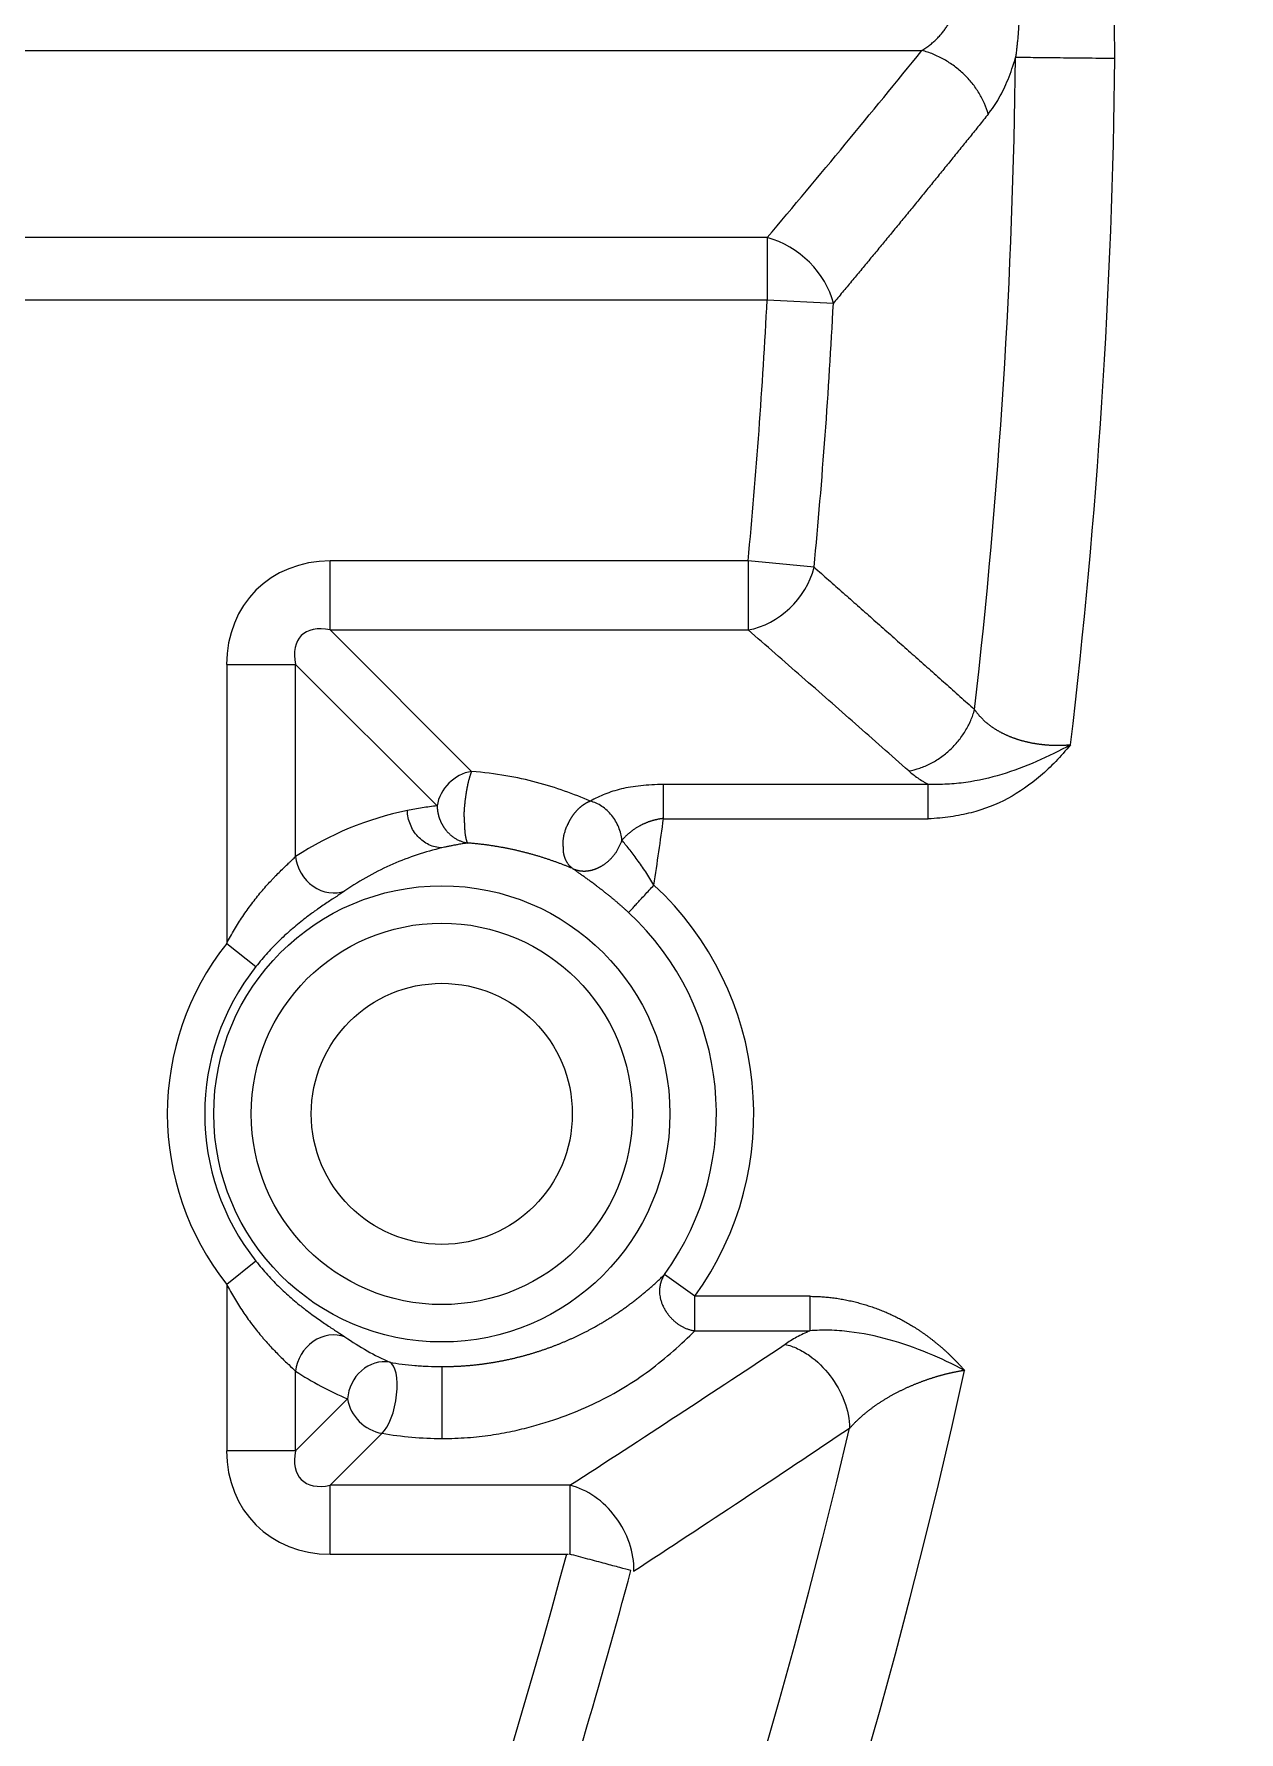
# Model space of a CAD drawing. Header units: millimetres. Extents: x 559 to 1112, y 323 to 643.
# Drawn here: x 790.63 to 806.79, y 463.9 to 486.67 of the extents above; entities that cross this region are included whole.
import ezdxf

# ---------------------------------------------------------------- set-up
doc = ezdxf.new("R2010")
doc.units = ezdxf.units.MM
doc.layers.add('core', color=7, linetype='Continuous', lineweight=20)

msp = doc.modelspace()

# ---------------------------------------------------------------- linework, layer by layer
at = {"layer": 'core', "lineweight": 13}
for p, q in [((782.269, 486.447), (802.542, 486.447)), ((800.467, 483.939), (781.876, 483.939)), ((800.467, 483.939), (800.467, 483.104)), ((781.876, 483.104), (800.467, 483.104)), ((800.467, 483.104), (801.355, 483.059)), ((800.212, 479.604), (794.605, 479.604)), ((794.605, 478.68), (794.605, 479.604)), ((801.096, 479.521), (800.212, 479.604)), ((800.212, 479.604), (800.212, 478.68)), ((794.605, 478.68), (800.212, 478.68)), ((794.605, 478.68), (796.503, 476.782)), ((793.219, 478.218), (794.143, 478.218)), ((793.219, 478.218), (793.219, 474.478)), ((794.143, 475.641), (794.143, 478.218)), ((796.041, 476.32), (794.143, 478.218)), ((802.628, 476.609), (799.077, 476.609)), ((799.077, 476.146), (802.628, 476.146)), ((793.219, 474.478), (793.612, 474.167)), ((793.612, 470.217), (793.219, 469.906)), ((793.219, 469.906), (793.219, 467.675)), ((799.498, 469.746), (799.091, 470.039)), ((799.498, 469.284), (799.498, 469.746)), ((801.038, 469.746), (799.498, 469.746)), ((799.498, 469.284), (801.038, 469.284)), ((794.143, 467.675), (794.143, 468.742)), ((794.143, 467.675), (794.84, 468.372)), ((795.302, 467.91), (794.605, 467.213)), ((794.143, 467.675), (793.219, 467.675)), ((794.605, 466.288), (794.605, 467.213)), ((797.822, 467.213), (794.605, 467.213)), ((797.822, 467.213), (797.822, 466.288)), ((794.605, 466.288), (797.8, 466.288))]:
    msp.add_line(p, q, dxfattribs=at)
for radius in [3.058, 2.557, 1.75]:
    msp.add_circle((796.104, 472.192), radius, dxfattribs=at)
for centre, radius, start, end in [((719.145, 493.318), 100.6, 305.96599, 77.45703), ((719.145, 493.318), 100.175, 305.97379, 77.45703), ((719.145, 493.318), 99.403, 314.29502, 77.77562), ((719.145, 493.318), 99.011, 314.62948, 77.83606), ((719.145, 493.318), 99.101, 314.55525, 77.77562), ((719.145, 487.282), 84.657, 353.44133, 359.3718), ((719.145, 487.282), 85.99, 353.22687, 359.37181), ((719.145, 487.282), 81.429, 354.58986, 357.05939), ((719.145, 487.282), 82.318, 354.58985, 357.0594), ((719.145, 487.282), 80.704, 351.4324, 352.07242), ((796.104, 472.192), 4.183, 324.2228, 47.1557), ((796.104, 472.192), 3.682, 324.2228, 47.1557), ((796.104, 472.192), 3.681, 141.6105, 218.3895), ((796.104, 472.192), 3.18, 141.6105, 218.3895), ((719.145, 487.282), 85.99, 282.44405, 347.55593), ((719.145, 487.282), 84.657, 283.17659, 346.81803), ((719.145, 487.282), 81.386, 327.85994, 345.05571)]:
    msp.add_arc(centre, radius, start, end, dxfattribs=at)
for centre, major_axis, ratio, start_param, end_param in [((499.46, 562.907), (332.665, 0.028), 0.557663, 5.84334, 5.858224), ((800.467, 483.104), (0.769, -0.649), 0.75106, 0.790966, 2.135617), ((794.861, 477.962), (-1.249, 1.249), 0.854588, 5.576034, 6.990337), ((800.212, 479.604), (-0.661, -0.759), 0.836814, 0.80537, 2.111252), ((794.861, 477.962), (-0.641, 0.641), 0.555158, 5.576034, 6.990337), ((796.503, 476.32), (0.356, 0.356), 0.854588, 0.863644, 2.277948), ((796.506, 472.192), (4.242, 0), 0.979052, 1.77584, 2.161519), ((794.605, 475.641), (0.276, -0.42), 0.889383, 4.18387, 6.091366), ((794.605, 468.742), (0.276, 0.42), 0.889383, 0.191819, 2.099315), ((796.506, 472.192), (4.242, 0), 0.979052, 4.121666, 4.308891), ((795.302, 468.372), (0.194, 0.464), 0.906514, 0.20794, 1.932986), ((795.302, 468.372), (-0.086, -0.496), 0.370153, 0.43893, 3.047635), ((795.302, 468.372), (-0.356, 0.356), 0.854588, 0.863645, 2.277948), ((796.104, 472.724), (0, 4.883), 0.979052, 2.97307, 3.141593), ((794.861, 467.931), (1.249, 1.249), 0.854588, 2.434441, 3.848744), ((794.861, 467.931), (0.641, 0.641), 0.555158, 2.434441, 3.848744), ((797.822, 466.288), (-0.546, 0.845), 0.784027, 4.003946, 5.593874)]:
    msp.add_ellipse(centre, major_axis=major_axis, ratio=ratio, start_param=start_param, end_param=end_param, dxfattribs=at)
for points, degree, knots in [([(802.542, 486.447), (802.551, 486.452), (802.569, 486.464), (802.595, 486.482), (802.621, 486.5), (802.645, 486.519), (802.669, 486.538), (802.692, 486.558), (802.714, 486.578), (802.736, 486.598), (802.756, 486.619), (802.776, 486.64), (802.795, 486.662), (802.814, 486.683), (802.831, 486.705), (802.847, 486.727), (802.863, 486.749), (802.878, 486.772), (802.911, 486.823), (802.955, 486.907), (802.999, 487.03), (803.026, 487.155), (803.035, 487.282), (803.026, 487.408), (802.999, 487.534), (802.955, 487.656), (802.913, 487.736), (802.886, 487.78), (802.879, 487.791), (802.872, 487.802), (802.864, 487.813), (802.857, 487.824), (802.849, 487.834), (802.841, 487.845), (802.833, 487.856), (802.825, 487.866), (802.816, 487.877), (802.807, 487.888), (802.799, 487.898), (802.789, 487.909), (802.78, 487.919), (802.771, 487.929), (802.761, 487.94), (802.751, 487.95), (802.741, 487.96), (802.731, 487.97), (802.721, 487.98), (802.71, 487.99), (802.699, 488), (802.688, 488.009), (802.677, 488.019), (802.666, 488.028), (802.654, 488.038), (802.643, 488.047), (802.631, 488.056), (802.619, 488.065), (802.606, 488.074), (802.594, 488.083), (802.581, 488.092), (802.568, 488.1), (802.555, 488.109), (802.547, 488.114), (802.542, 488.117)], 3, [0, 0, 0, 0, 0.018003, 0.035679, 0.053031, 0.070061, 0.086771, 0.103164, 0.119241, 0.135006, 0.150462, 0.165611, 0.180458, 0.195004, 0.209254, 0.223212, 0.236882, 0.250269, 0.263376, 0.326988, 0.387039, 0.44437, 0.499947, 0.555544, 0.612887, 0.672941, 0.736549, 0.742884, 0.749285, 0.755751, 0.762283, 0.768882, 0.775549, 0.782283, 0.789086, 0.795957, 0.802898, 0.809908, 0.816989, 0.824139, 0.831361, 0.838654, 0.846019, 0.853456, 0.860965, 0.868547, 0.876202, 0.88393, 0.891732, 0.899608, 0.907559, 0.915584, 0.923684, 0.931859, 0.94011, 0.948437, 0.956839, 0.965318, 0.973873, 0.982505, 0.991214, 1, 1, 1, 1]), ([(803.797, 488.21), (803.799, 488.199), (803.802, 488.178), (803.806, 488.147), (803.81, 488.115), (803.813, 488.084), (803.817, 488.054), (803.82, 488.023), (803.823, 487.993), (803.826, 487.963), (803.829, 487.934), (803.831, 487.905), (803.834, 487.876), (803.836, 487.848), (803.838, 487.82), (803.84, 487.793), (803.841, 487.766), (803.843, 487.739), (803.844, 487.713), (803.846, 487.688), (803.847, 487.663), (803.848, 487.638), (803.849, 487.615), (803.85, 487.591), (803.851, 487.568), (803.851, 487.546), (803.852, 487.525), (803.852, 487.504), (803.853, 487.483), (803.853, 487.464), (803.853, 487.445), (803.854, 487.426), (803.854, 487.409), (803.854, 487.391), (803.854, 487.375), (803.854, 487.359), (803.855, 487.344), (803.855, 487.33), (803.855, 487.316), (803.855, 487.303), (803.855, 487.291), (803.855, 487.257), (803.854, 487.201), (803.853, 487.122), (803.852, 487.042), (803.849, 486.96), (803.845, 486.878), (803.841, 486.792), (803.835, 486.706), (803.828, 486.625), (803.822, 486.556), (803.815, 486.497), (803.81, 486.447), (803.805, 486.408), (803.801, 486.378), (803.798, 486.361), (803.797, 486.354)], 3, [0, 0, 0, 0, 0.017554, 0.034938, 0.052142, 0.069157, 0.085976, 0.102592, 0.118996, 0.135183, 0.151144, 0.166875, 0.182369, 0.197619, 0.212622, 0.22737, 0.241858, 0.256082, 0.270035, 0.283707, 0.297089, 0.310173, 0.322952, 0.335419, 0.347568, 0.359393, 0.370889, 0.382051, 0.392876, 0.40336, 0.413498, 0.42329, 0.432731, 0.44182, 0.450555, 0.458934, 0.466956, 0.474619, 0.481924, 0.488869, 0.495453, 0.501677, 0.542604, 0.584557, 0.627406, 0.671009, 0.715273, 0.760121, 0.809624, 0.853197, 0.891023, 0.923285, 0.950159, 0.97181, 0.988383, 1, 1, 1, 1]), ([(805.13, 486.339), (805.129, 486.366), (805.128, 486.419), (805.127, 486.499), (805.127, 486.576), (805.126, 486.653), (805.125, 486.728), (805.125, 486.802), (805.124, 486.874), (805.124, 486.945), (805.124, 487.015), (805.123, 487.084), (805.123, 487.152), (805.122, 487.218), (805.122, 487.304), (805.122, 487.41), (805.123, 487.537), (805.124, 487.667), (805.125, 487.801), (805.126, 487.938), (805.127, 488.08), (805.129, 488.176), (805.13, 488.225)], 3, [0, 0, 0, 0, 0.042869, 0.084894, 0.126132, 0.166627, 0.206416, 0.245522, 0.283961, 0.321743, 0.358868, 0.395337, 0.431181, 0.466446, 0.501171, 0.567314, 0.634696, 0.703621, 0.774494, 0.847517, 0.922674, 1, 1, 1, 1]), ([(803.43, 485.594), (803.418, 485.642), (803.401, 485.689), (803.361, 485.784), (803.336, 485.831), (803.281, 485.921), (803.25, 485.966), (803.182, 486.05), (803.144, 486.091), (803.065, 486.168), (803.022, 486.203), (802.933, 486.27), (802.887, 486.3), (802.792, 486.354), (802.743, 486.377), (802.643, 486.418), (802.593, 486.434), (802.542, 486.447)], 3, [0, 0, 0, 0, 0.125, 0.125, 0.25, 0.25, 0.375, 0.375, 0.5, 0.5, 0.625, 0.625, 0.75, 0.75, 0.875, 0.875, 1, 1, 1, 1]), ([(803.43, 485.594), (803.482, 485.659), (803.579, 485.802), (803.7, 486.053), (803.768, 486.249), (803.797, 486.354)], 3, [0, 0, 0, 0, 0.333323, 0.666662, 1, 1, 1, 1]), ([(805.13, 486.339), (804.994, 486.341), (804.857, 486.342), (804.595, 486.345), (804.469, 486.346), (804.236, 486.349), (804.129, 486.35), (803.941, 486.352), (803.861, 486.353), (803.797, 486.354)], 3, [0, 0, 0, 0, 0.25, 0.25, 0.5, 0.5, 0.75, 0.75, 1, 1, 1, 1]), ([(803.43, 485.594), (803.39, 485.544), (803.309, 485.443), (803.187, 485.291), (803.065, 485.141), (802.943, 484.99), (802.821, 484.84), (802.699, 484.69), (802.577, 484.54), (802.455, 484.39), (802.333, 484.241), (802.211, 484.093), (802.088, 483.944), (801.966, 483.796), (801.844, 483.648), (801.722, 483.5), (801.599, 483.353), (801.477, 483.206), (801.395, 483.108), (801.355, 483.059)], 3, [0, 0, 0, 0, 0.059576, 0.119058, 0.178446, 0.237739, 0.296939, 0.356044, 0.415055, 0.473972, 0.532796, 0.591525, 0.65016, 0.708701, 0.767149, 0.825502, 0.883762, 0.941928, 1, 1, 1, 1]), ([(801.096, 479.521), (801.161, 479.464), (801.291, 479.349), (801.485, 479.178), (801.68, 479.006), (801.875, 478.833), (802.07, 478.66), (802.266, 478.487), (802.462, 478.313), (802.658, 478.139), (802.855, 477.964), (803.051, 477.788), (803.183, 477.671), (803.248, 477.612)], 3, [0, 0, 0, 0, 0.089703, 0.179648, 0.269834, 0.36026, 0.450928, 0.541837, 0.632987, 0.724379, 0.816011, 0.907885, 1, 1, 1, 1]), ([(802.366, 476.789), (802.128, 477), (801.652, 477.42), (800.934, 478.05), (800.453, 478.47), (800.212, 478.68)], 3, [0, 0, 0, 0, 0.333331, 0.666665, 1, 1, 1, 1]), ([(802.366, 476.789), (802.415, 476.798), (802.465, 476.811), (802.562, 476.844), (802.61, 476.864), (802.704, 476.912), (802.749, 476.94), (802.837, 477.001), (802.878, 477.035), (802.957, 477.109), (802.994, 477.148), (803.063, 477.232), (803.094, 477.276), (803.15, 477.368), (803.175, 477.415), (803.217, 477.512), (803.235, 477.562), (803.248, 477.612)], 3, [0, 0, 0, 0, 0.125, 0.125, 0.25, 0.25, 0.375, 0.375, 0.5, 0.5, 0.625, 0.625, 0.75, 0.75, 0.875, 0.875, 1, 1, 1, 1]), ([(803.248, 477.612), (803.251, 477.609), (803.256, 477.601), (803.263, 477.591), (803.271, 477.58), (803.279, 477.57), (803.287, 477.56), (803.295, 477.549), (803.303, 477.539), (803.312, 477.529), (803.321, 477.519), (803.33, 477.51), (803.339, 477.5), (803.348, 477.491), (803.357, 477.481), (803.367, 477.472), (803.377, 477.463), (803.387, 477.454), (803.397, 477.445), (803.407, 477.436), (803.418, 477.428), (803.428, 477.419), (803.439, 477.411), (803.45, 477.402), (803.461, 477.394), (803.472, 477.386), (803.483, 477.378), (803.495, 477.37), (803.507, 477.363), (803.518, 477.355), (803.53, 477.347), (803.542, 477.34), (803.555, 477.333), (803.567, 477.326), (803.579, 477.319), (803.592, 477.312), (803.605, 477.305), (803.617, 477.299), (803.63, 477.292), (803.643, 477.286), (803.657, 477.28), (803.67, 477.273), (803.683, 477.267), (803.697, 477.262), (803.711, 477.256), (803.724, 477.25), (803.738, 477.245), (803.752, 477.239), (803.766, 477.234), (803.78, 477.229), (803.795, 477.224), (803.809, 477.219), (803.823, 477.215), (803.838, 477.21), (803.852, 477.206), (803.867, 477.201), (803.882, 477.197), (803.897, 477.193), (803.912, 477.189), (803.927, 477.185), (803.942, 477.182), (803.957, 477.178), (803.972, 477.175), (803.988, 477.171), (804.003, 477.168), (804.018, 477.165), (804.034, 477.162), (804.05, 477.16), (804.065, 477.157), (804.081, 477.154), (804.097, 477.152), (804.112, 477.15), (804.128, 477.148), (804.144, 477.146), (804.16, 477.144), (804.176, 477.142), (804.192, 477.141), (804.208, 477.139), (804.224, 477.138), (804.24, 477.137), (804.257, 477.136), (804.273, 477.135), (804.289, 477.134), (804.305, 477.134), (804.321, 477.133), (804.338, 477.133), (804.354, 477.133), (804.37, 477.133), (804.387, 477.133), (804.403, 477.133), (804.42, 477.134), (804.436, 477.134), (804.452, 477.135), (804.469, 477.136), (804.485, 477.137), (804.502, 477.138), (804.518, 477.139), (804.529, 477.14), (804.535, 477.14)], 3, [0, 0, 0, 0, 0.011997, 0.023946, 0.035847, 0.047701, 0.059507, 0.071268, 0.082982, 0.09465, 0.106273, 0.117851, 0.129384, 0.140873, 0.152318, 0.16372, 0.175079, 0.186395, 0.197669, 0.208901, 0.220092, 0.231242, 0.242352, 0.253421, 0.264451, 0.275443, 0.286395, 0.297309, 0.308186, 0.319025, 0.329828, 0.340595, 0.351326, 0.362021, 0.372682, 0.383309, 0.393902, 0.404462, 0.414989, 0.425484, 0.435948, 0.44638, 0.456782, 0.467154, 0.477497, 0.487811, 0.498097, 0.508355, 0.518586, 0.52879, 0.538969, 0.549122, 0.55925, 0.569355, 0.579436, 0.589493, 0.599529, 0.609543, 0.619536, 0.629509, 0.639462, 0.649395, 0.659311, 0.669208, 0.679088, 0.688952, 0.6988, 0.708633, 0.718451, 0.728256, 0.738047, 0.747826, 0.757593, 0.767349, 0.777095, 0.786831, 0.796558, 0.806276, 0.815987, 0.825691, 0.835389, 0.845082, 0.854769, 0.864453, 0.874133, 0.883811, 0.893486, 0.903161, 0.912835, 0.922509, 0.932185, 0.941862, 0.951541, 0.961224, 0.97091, 0.980601, 0.990298, 1, 1, 1, 1]), ([(804.535, 477.14), (804.386, 477.058), (804.081, 476.907), (803.615, 476.731), (803.214, 476.64), (802.882, 476.608), (802.713, 476.606), (802.628, 476.609)], 3, [0, 0, 0, 0, 0.25, 0.500001, 0.750001, 0.875001, 1, 1, 1, 1]), ([(804.535, 477.14), (804.403, 476.981), (804.14, 476.704), (803.702, 476.402), (803.296, 476.243), (802.93, 476.171), (802.732, 476.152), (802.628, 476.146)], 3, [0, 0, 0, 0, 0.25, 0.5, 0.75, 0.875, 1, 1, 1, 1]), ([(796.452, 475.823), (796.451, 475.824), (796.451, 475.825), (796.449, 475.827), (796.448, 475.829), (796.447, 475.831), (796.446, 475.833), (796.445, 475.836), (796.443, 475.839), (796.442, 475.842), (796.441, 475.845), (796.44, 475.848), (796.439, 475.852), (796.438, 475.855), (796.437, 475.859), (796.436, 475.863), (796.434, 475.867), (796.433, 475.871), (796.432, 475.875), (796.431, 475.879), (796.43, 475.884), (796.429, 475.888), (796.429, 475.892), (796.428, 475.897), (796.427, 475.902), (796.426, 475.906), (796.425, 475.911), (796.424, 475.916), (796.423, 475.921), (796.423, 475.926), (796.421, 475.935), (796.419, 475.95), (796.417, 475.971), (796.415, 475.992), (796.414, 476.012), (796.413, 476.033), (796.412, 476.054), (796.411, 476.075), (796.41, 476.097), (796.409, 476.119), (796.407, 476.143), (796.406, 476.167), (796.405, 476.194), (796.405, 476.222), (796.406, 476.248), (796.407, 476.272), (796.409, 476.293), (796.411, 476.314), (796.413, 476.335), (796.415, 476.357), (796.418, 476.38), (796.42, 476.398), (796.422, 476.413), (796.423, 476.424), (796.425, 476.435), (796.426, 476.446), (796.428, 476.457), (796.43, 476.468), (796.431, 476.48), (796.433, 476.492), (796.435, 476.504), (796.437, 476.516), (796.439, 476.528), (796.441, 476.541), (796.443, 476.553), (796.446, 476.566), (796.448, 476.579), (796.451, 476.592), (796.454, 476.604), (796.456, 476.617), (796.459, 476.63), (796.462, 476.642), (796.465, 476.655), (796.468, 476.667), (796.472, 476.679), (796.475, 476.691), (796.478, 476.703), (796.481, 476.714), (796.485, 476.725), (796.488, 476.736), (796.491, 476.746), (796.494, 476.756), (796.497, 476.766), (796.5, 476.774), (796.502, 476.78), (796.503, 476.782)], 3, [0, 0, 0, 0, 0.008508, 0.016924, 0.025247, 0.033478, 0.041615, 0.04966, 0.057611, 0.065469, 0.073235, 0.080907, 0.088486, 0.095972, 0.103366, 0.110667, 0.117877, 0.124995, 0.132021, 0.138958, 0.145804, 0.152561, 0.15923, 0.165812, 0.172308, 0.178718, 0.185045, 0.191289, 0.197453, 0.203537, 0.209544, 0.233362, 0.255943, 0.277402, 0.297881, 0.317549, 0.336609, 0.355291, 0.373846, 0.392544, 0.411657, 0.431457, 0.452201, 0.474128, 0.49746, 0.513198, 0.529164, 0.545403, 0.561951, 0.57884, 0.596096, 0.613739, 0.621841, 0.630147, 0.638663, 0.647393, 0.65634, 0.665508, 0.6749, 0.684518, 0.694365, 0.704442, 0.714752, 0.725295, 0.736071, 0.747083, 0.75833, 0.769813, 0.78153, 0.793482, 0.805668, 0.818088, 0.830739, 0.843621, 0.856732, 0.870071, 0.883635, 0.897423, 0.911433, 0.925661, 0.940106, 0.954765, 0.969636, 0.984715, 1, 1, 1, 1]), ([(798.096, 476.384), (797.986, 476.432), (797.756, 476.523), (797.381, 476.64), (796.971, 476.731), (796.664, 476.769), (796.503, 476.782)], 3, [0, 0, 0, 0, 0.25, 0.5, 0.75, 1, 1, 1, 1]), ([(802.366, 476.789), (802.366, 476.789), (802.366, 476.789), (802.384, 476.774), (802.422, 476.742), (802.485, 476.696), (802.542, 476.659), (802.59, 476.63), (802.616, 476.616), (802.628, 476.609)], 3, [0, 0, 0, 0, 0.000024, 0.000024, 0.250018, 0.500012, 0.750006, 0.875003, 1, 1, 1, 1]), ([(799.077, 476.609), (798.968, 476.607), (798.763, 476.595), (798.506, 476.552), (798.324, 476.494), (798.191, 476.435), (798.128, 476.402), (798.096, 476.384)], 3, [0, 0, 0, 0, 0.25, 0.5, 0.75, 0.875, 1, 1, 1, 1]), ([(799.077, 476.152), (799.077, 476.176), (799.077, 476.224), (799.077, 476.317), (799.077, 476.427), (799.077, 476.539), (799.077, 476.59), (799.077, 476.609)], 3, [0, 0, 0, 0, 0.125001, 0.250001, 0.500001, 0.75, 1, 1, 1, 1]), ([(802.628, 476.146), (802.628, 476.195), (802.628, 476.244), (802.628, 476.338), (802.628, 476.382), (802.628, 476.464), (802.628, 476.501), (802.628, 476.563), (802.628, 476.589), (802.628, 476.609)], 3, [0, 0, 0, 0, 0.25, 0.25, 0.5, 0.5, 0.75, 0.75, 1, 1, 1, 1]), ([(796.104, 475.757), (796.075, 475.758), (796.045, 475.763), (795.987, 475.777), (795.958, 475.787), (795.904, 475.813), (795.877, 475.829), (795.828, 475.866), (795.804, 475.887), (795.762, 475.933), (795.742, 475.958), (795.708, 476.012), (795.694, 476.041), (795.67, 476.1), (795.66, 476.131), (795.647, 476.194), (795.643, 476.226), (795.642, 476.258)], 3, [0, 0, 0, 0, 0.125, 0.125, 0.25, 0.25, 0.375, 0.375, 0.5, 0.5, 0.625, 0.625, 0.75, 0.75, 0.875, 0.875, 1, 1, 1, 1]), ([(796.041, 476.32), (796.041, 476.317), (796.041, 476.309), (796.042, 476.298), (796.043, 476.287), (796.044, 476.276), (796.045, 476.265), (796.046, 476.255), (796.048, 476.244), (796.05, 476.234), (796.052, 476.224), (796.054, 476.214), (796.056, 476.204), (796.059, 476.195), (796.061, 476.185), (796.064, 476.176), (796.067, 476.167), (796.07, 476.158), (796.073, 476.149), (796.076, 476.14), (796.08, 476.132), (796.083, 476.123), (796.086, 476.115), (796.09, 476.107), (796.094, 476.1), (796.097, 476.092), (796.101, 476.084), (796.105, 476.077), (796.109, 476.07), (796.113, 476.063), (796.117, 476.056), (796.121, 476.05), (796.125, 476.043), (796.129, 476.037), (796.133, 476.031), (796.137, 476.025), (796.141, 476.019), (796.145, 476.013), (796.149, 476.008), (796.154, 476.003), (796.158, 475.997), (796.165, 475.988), (796.177, 475.974), (796.193, 475.958), (796.209, 475.942), (796.226, 475.927), (796.243, 475.913), (796.261, 475.9), (796.279, 475.888), (796.298, 475.877), (796.316, 475.867), (796.335, 475.858), (796.354, 475.85), (796.374, 475.843), (796.393, 475.836), (796.413, 475.831), (796.432, 475.827), (796.445, 475.825), (796.452, 475.823)], 3, [0, 0, 0, 0, 0.015632, 0.031106, 0.046423, 0.061579, 0.076576, 0.091412, 0.106086, 0.120597, 0.134945, 0.14913, 0.16315, 0.177006, 0.190697, 0.204223, 0.217584, 0.230778, 0.243807, 0.25667, 0.269367, 0.281899, 0.294264, 0.306463, 0.318497, 0.330366, 0.342069, 0.353607, 0.36498, 0.376189, 0.387233, 0.398114, 0.408832, 0.419386, 0.429779, 0.440009, 0.450078, 0.459986, 0.469734, 0.479322, 0.488751, 0.498022, 0.531494, 0.564633, 0.597447, 0.629944, 0.662134, 0.69403, 0.725643, 0.756988, 0.788078, 0.818929, 0.849558, 0.879982, 0.910219, 0.940288, 0.970208, 1, 1, 1, 1]), ([(798.096, 476.384), (798.094, 476.383), (798.088, 476.381), (798.08, 476.377), (798.071, 476.374), (798.063, 476.37), (798.055, 476.366), (798.047, 476.362), (798.039, 476.357), (798.031, 476.353), (798.023, 476.348), (798.015, 476.343), (798.008, 476.338), (798, 476.333), (797.993, 476.328), (797.986, 476.323), (797.979, 476.318), (797.972, 476.312), (797.965, 476.307), (797.959, 476.301), (797.952, 476.295), (797.946, 476.29), (797.939, 476.284), (797.933, 476.278), (797.927, 476.273), (797.922, 476.267), (797.916, 476.261), (797.91, 476.255), (797.905, 476.249), (797.9, 476.243), (797.895, 476.237), (797.89, 476.231), (797.885, 476.226), (797.88, 476.22), (797.875, 476.214), (797.871, 476.208), (797.867, 476.202), (797.862, 476.197), (797.858, 476.191), (797.854, 476.185), (797.851, 476.18), (797.847, 476.174), (797.843, 476.169), (797.84, 476.163), (797.836, 476.158), (797.833, 476.153), (797.83, 476.147), (797.827, 476.142), (797.824, 476.137), (797.821, 476.132), (797.818, 476.127), (797.816, 476.122), (797.813, 476.118), (797.811, 476.113), (797.808, 476.108), (797.806, 476.104), (797.804, 476.1), (797.801, 476.095), (797.799, 476.091), (797.793, 476.079), (797.784, 476.06), (797.773, 476.034), (797.763, 476.009), (797.755, 475.985), (797.748, 475.962), (797.742, 475.941), (797.738, 475.921), (797.734, 475.902), (797.732, 475.885), (797.73, 475.87), (797.728, 475.859), (797.728, 475.85), (797.727, 475.841), (797.727, 475.833), (797.727, 475.825), (797.727, 475.818), (797.727, 475.81), (797.728, 475.804), (797.728, 475.797), (797.729, 475.791), (797.729, 475.785), (797.729, 475.779), (797.729, 475.773), (797.73, 475.767), (797.73, 475.762), (797.73, 475.756), (797.73, 475.75), (797.73, 475.744), (797.73, 475.738), (797.73, 475.732), (797.73, 475.726), (797.731, 475.719), (797.731, 475.712), (797.732, 475.705), (797.733, 475.697), (797.734, 475.689), (797.735, 475.681), (797.737, 475.673), (797.739, 475.667), (797.739, 475.664)], 3, [0, 0, 0, 0, 0.012522, 0.024915, 0.037176, 0.049307, 0.061307, 0.073175, 0.084912, 0.096516, 0.107989, 0.119329, 0.130537, 0.141611, 0.152553, 0.163361, 0.174036, 0.184577, 0.194985, 0.205258, 0.215397, 0.225401, 0.235271, 0.245006, 0.254607, 0.264073, 0.273403, 0.282599, 0.291659, 0.300584, 0.309374, 0.318029, 0.326548, 0.334931, 0.34318, 0.351293, 0.35927, 0.367112, 0.374819, 0.38239, 0.389827, 0.397128, 0.404294, 0.411325, 0.418222, 0.424984, 0.431611, 0.438104, 0.444462, 0.450687, 0.456778, 0.462736, 0.46856, 0.474252, 0.479811, 0.485238, 0.490532, 0.495696, 0.500728, 0.50563, 0.537899, 0.568541, 0.597537, 0.624871, 0.650539, 0.674554, 0.696953, 0.717807, 0.737226, 0.755372, 0.76605, 0.776177, 0.785784, 0.794906, 0.803579, 0.811842, 0.819736, 0.827307, 0.834602, 0.841672, 0.848573, 0.855361, 0.862092, 0.868824, 0.875615, 0.882517, 0.889581, 0.896855, 0.90438, 0.912196, 0.920334, 0.928827, 0.937699, 0.946973, 0.95667, 0.966807, 0.977399, 0.98846, 1, 1, 1, 1]), ([(798.382, 476.193), (798.343, 476.241), (798.298, 476.282), (798.201, 476.347), (798.149, 476.371), (798.096, 476.384)], 3, [0, 0, 0, 0, 0.5, 0.5, 1, 1, 1, 1]), ([(798.519, 475.861), (798.514, 475.919), (798.499, 475.978), (798.453, 476.091), (798.421, 476.145), (798.382, 476.193)], 3, [0, 0, 0, 0, 0.5, 0.5, 1, 1, 1, 1]), ([(799.077, 476.152), (799.074, 476.152), (799.066, 476.151), (799.055, 476.149), (799.044, 476.148), (799.032, 476.146), (799.021, 476.144), (799.01, 476.142), (798.998, 476.14), (798.987, 476.137), (798.976, 476.135), (798.964, 476.132), (798.953, 476.129), (798.942, 476.126), (798.93, 476.123), (798.919, 476.12), (798.907, 476.116), (798.896, 476.112), (798.885, 476.109), (798.873, 476.105), (798.862, 476.1), (798.851, 476.096), (798.84, 476.091), (798.829, 476.087), (798.817, 476.082), (798.806, 476.077), (798.795, 476.072), (798.784, 476.066), (798.774, 476.061), (798.763, 476.055), (798.75, 476.048), (798.736, 476.04), (798.72, 476.031), (798.704, 476.021), (798.688, 476.01), (798.671, 475.998), (798.654, 475.986), (798.637, 475.973), (798.62, 475.959), (798.603, 475.945), (798.586, 475.929), (798.569, 475.913), (798.552, 475.897), (798.535, 475.879), (798.525, 475.867), (798.519, 475.861)], 3, [0, 0, 0, 0, 0.015661, 0.031403, 0.04723, 0.063143, 0.079146, 0.095242, 0.111432, 0.12772, 0.144107, 0.160597, 0.177192, 0.193895, 0.210707, 0.22763, 0.244668, 0.261822, 0.279094, 0.296487, 0.314003, 0.331643, 0.349409, 0.367304, 0.385329, 0.403486, 0.421777, 0.440204, 0.458768, 0.477471, 0.496314, 0.523786, 0.552555, 0.582624, 0.613998, 0.646679, 0.68067, 0.715973, 0.752592, 0.790526, 0.829779, 0.870352, 0.912245, 0.955461, 1, 1, 1, 1]), ([(796.452, 475.823), (796.447, 475.823), (796.436, 475.821), (796.416, 475.818), (796.39, 475.814), (796.358, 475.809), (796.32, 475.802), (796.275, 475.794), (796.229, 475.785), (796.183, 475.775), (796.142, 475.766), (796.116, 475.76), (796.104, 475.757)], 3, [0, 0, 0, 0, 0.03952, 0.096578, 0.171166, 0.263273, 0.372888, 0.499995, 0.647128, 0.779497, 0.897115, 1, 1, 1, 1]), ([(797.86, 475.48), (797.854, 475.483), (797.841, 475.488), (797.821, 475.496), (797.802, 475.504), (797.782, 475.512), (797.762, 475.52), (797.743, 475.527), (797.723, 475.535), (797.703, 475.543), (797.683, 475.55), (797.663, 475.558), (797.643, 475.565), (797.623, 475.572), (797.602, 475.579), (797.582, 475.586), (797.562, 475.593), (797.542, 475.6), (797.521, 475.607), (797.501, 475.614), (797.48, 475.62), (797.459, 475.627), (797.439, 475.634), (797.418, 475.64), (797.397, 475.646), (797.376, 475.652), (797.356, 475.659), (797.335, 475.665), (797.314, 475.67), (797.292, 475.676), (797.271, 475.682), (797.25, 475.688), (797.229, 475.693), (797.208, 475.699), (797.186, 475.704), (797.165, 475.709), (797.143, 475.715), (797.122, 475.72), (797.1, 475.725), (797.079, 475.73), (797.057, 475.734), (797.035, 475.739), (797.013, 475.744), (796.992, 475.748), (796.97, 475.752), (796.948, 475.757), (796.926, 475.761), (796.904, 475.765), (796.882, 475.769), (796.859, 475.773), (796.837, 475.777), (796.815, 475.78), (796.793, 475.784), (796.77, 475.787), (796.748, 475.79), (796.725, 475.794), (796.703, 475.797), (796.68, 475.8), (796.658, 475.803), (796.635, 475.805), (796.612, 475.808), (796.589, 475.81), (796.567, 475.813), (796.544, 475.815), (796.521, 475.817), (796.498, 475.819), (796.475, 475.821), (796.46, 475.823), (796.452, 475.823)], 3, [0, 0, 0, 0, 0.017653, 0.035206, 0.05266, 0.070015, 0.087274, 0.104436, 0.121502, 0.138473, 0.155351, 0.172136, 0.188828, 0.20543, 0.221942, 0.238365, 0.254699, 0.270947, 0.287108, 0.303184, 0.319177, 0.335087, 0.350915, 0.366662, 0.38233, 0.39792, 0.413433, 0.428869, 0.444231, 0.45952, 0.474736, 0.489881, 0.504957, 0.519964, 0.534904, 0.549778, 0.564588, 0.579335, 0.594021, 0.608646, 0.623213, 0.637722, 0.652175, 0.666574, 0.680921, 0.695216, 0.709461, 0.723658, 0.737808, 0.751913, 0.765975, 0.779995, 0.793975, 0.807916, 0.82182, 0.83569, 0.849525, 0.863329, 0.877103, 0.890848, 0.904567, 0.91826, 0.931931, 0.94558, 0.95921, 0.972822, 0.986418, 1, 1, 1, 1]), ([(797.86, 475.48), (797.863, 475.479), (797.868, 475.476), (797.876, 475.473), (797.884, 475.47), (797.892, 475.467), (797.9, 475.465), (797.908, 475.462), (797.916, 475.46), (797.924, 475.458), (797.932, 475.456), (797.94, 475.454), (797.948, 475.453), (797.956, 475.451), (797.964, 475.45), (797.972, 475.449), (797.98, 475.449), (797.988, 475.448), (797.996, 475.448), (798.005, 475.447), (798.013, 475.447), (798.021, 475.447), (798.029, 475.448), (798.038, 475.448), (798.046, 475.449), (798.055, 475.45), (798.063, 475.451), (798.071, 475.452), (798.08, 475.453), (798.088, 475.455), (798.097, 475.456), (798.106, 475.458), (798.114, 475.46), (798.123, 475.462), (798.131, 475.465), (798.14, 475.467), (798.149, 475.47), (798.158, 475.473), (798.166, 475.476), (798.175, 475.48), (798.184, 475.483), (798.193, 475.487), (798.202, 475.491), (798.211, 475.496), (798.22, 475.5), (798.228, 475.505), (798.237, 475.51), (798.247, 475.515), (798.257, 475.522), (798.269, 475.529), (798.28, 475.536), (798.291, 475.544), (798.303, 475.553), (798.314, 475.562), (798.326, 475.571), (798.338, 475.581), (798.349, 475.592), (798.361, 475.603), (798.373, 475.615), (798.384, 475.627), (798.396, 475.64), (798.407, 475.654), (798.418, 475.668), (798.429, 475.683), (798.44, 475.698), (798.451, 475.714), (798.461, 475.731), (798.47, 475.748), (798.48, 475.766), (798.489, 475.784), (798.497, 475.803), (798.505, 475.822), (798.513, 475.841), (798.517, 475.854), (798.519, 475.861)], 3, [0, 0, 0, 0, 0.011279, 0.022475, 0.033591, 0.044633, 0.055605, 0.066511, 0.077355, 0.088143, 0.098878, 0.109566, 0.120212, 0.130819, 0.141392, 0.151937, 0.162458, 0.172959, 0.183446, 0.193922, 0.204393, 0.214863, 0.225337, 0.235819, 0.246313, 0.256825, 0.267357, 0.277916, 0.288503, 0.299125, 0.309784, 0.320484, 0.33123, 0.342025, 0.352872, 0.363776, 0.374738, 0.385764, 0.396855, 0.408015, 0.419246, 0.430552, 0.441935, 0.453397, 0.464942, 0.47657, 0.488285, 0.500088, 0.514806, 0.529851, 0.54523, 0.560952, 0.577023, 0.593449, 0.610235, 0.627386, 0.644907, 0.6628, 0.681068, 0.699715, 0.71874, 0.738146, 0.757932, 0.778098, 0.798642, 0.819563, 0.840858, 0.862523, 0.884554, 0.906946, 0.929694, 0.952791, 0.976229, 1, 1, 1, 1]), ([(793.219, 474.478), (793.235, 474.509), (793.252, 474.54), (793.287, 474.602), (793.304, 474.632), (793.358, 474.722), (793.395, 474.781), (793.473, 474.897), (793.513, 474.953), (793.575, 475.036), (793.596, 475.063), (793.639, 475.117), (793.66, 475.143), (793.724, 475.219), (793.767, 475.267), (793.821, 475.325), (793.832, 475.336), (793.853, 475.359), (793.864, 475.37), (793.895, 475.403), (793.916, 475.423), (793.977, 475.483), (794.015, 475.52), (794.059, 475.561), (794.068, 475.569), (794.084, 475.585), (794.108, 475.608), (794.13, 475.629), (794.143, 475.641)], 3, [0, 0, 0, 0, 0.0625, 0.0625, 0.125, 0.125, 0.25, 0.25, 0.375, 0.375, 0.4375, 0.4375, 0.5, 0.5, 0.625, 0.625, 0.65625, 0.65625, 0.6875, 0.6875, 0.75, 0.75, 0.875, 0.875, 0.90625, 0.90625, 0.9375, 1, 1, 1, 1]), ([(796.104, 475.757), (795.994, 475.732), (795.884, 475.701), (795.665, 475.629), (795.555, 475.587), (795.339, 475.493), (795.231, 475.44), (795.017, 475.321), (794.911, 475.255), (794.805, 475.182)], 3, [0, 0, 0, 0, 0.25, 0.25, 0.5, 0.5, 0.75, 0.75, 1, 1, 1, 1]), ([(797.739, 475.664), (797.74, 475.661), (797.742, 475.655), (797.744, 475.646), (797.748, 475.636), (797.751, 475.627), (797.755, 475.617), (797.759, 475.607), (797.764, 475.597), (797.769, 475.587), (797.774, 475.576), (797.78, 475.566), (797.787, 475.556), (797.794, 475.545), (797.801, 475.535), (797.809, 475.525), (797.818, 475.516), (797.828, 475.506), (797.838, 475.497), (797.849, 475.488), (797.856, 475.483), (797.86, 475.48)], 3, [0, 0, 0, 0, 0.036949, 0.075474, 0.115618, 0.157411, 0.200876, 0.246028, 0.292875, 0.34142, 0.391661, 0.443594, 0.497213, 0.551873, 0.608874, 0.668218, 0.729903, 0.793928, 0.860289, 0.928981, 1, 1, 1, 1]), ([(798.608, 474.891), (798.604, 474.895), (798.596, 474.903), (798.583, 474.914), (798.571, 474.926), (798.558, 474.937), (798.546, 474.948), (798.533, 474.959), (798.521, 474.97), (798.509, 474.981), (798.496, 474.992), (798.484, 475.003), (798.472, 475.013), (798.46, 475.024), (798.448, 475.034), (798.435, 475.044), (798.423, 475.055), (798.411, 475.065), (798.399, 475.075), (798.387, 475.085), (798.375, 475.095), (798.363, 475.104), (798.351, 475.114), (798.339, 475.124), (798.328, 475.133), (798.316, 475.143), (798.304, 475.152), (798.292, 475.161), (798.281, 475.17), (798.269, 475.18), (798.257, 475.189), (798.246, 475.198), (798.234, 475.206), (798.223, 475.215), (798.212, 475.224), (798.2, 475.233), (798.185, 475.244), (798.166, 475.259), (798.143, 475.275), (798.121, 475.292), (798.099, 475.308), (798.078, 475.323), (798.057, 475.339), (798.037, 475.353), (798.017, 475.368), (797.997, 475.382), (797.978, 475.395), (797.96, 475.408), (797.942, 475.421), (797.925, 475.434), (797.908, 475.446), (797.891, 475.457), (797.875, 475.469), (797.865, 475.476), (797.86, 475.48)], 3, [0, 0, 0, 0, 0.014982, 0.029894, 0.044737, 0.059515, 0.07423, 0.088885, 0.103481, 0.118023, 0.132513, 0.146953, 0.161347, 0.175696, 0.190005, 0.204275, 0.21851, 0.232713, 0.246886, 0.261032, 0.275155, 0.289257, 0.303342, 0.317411, 0.331469, 0.345518, 0.359562, 0.373602, 0.387643, 0.401687, 0.415737, 0.429797, 0.443868, 0.457955, 0.472059, 0.486185, 0.500335, 0.529443, 0.558442, 0.587361, 0.616229, 0.645076, 0.673931, 0.702822, 0.731779, 0.760831, 0.790007, 0.819334, 0.848841, 0.878555, 0.908501, 0.938708, 0.969199, 1, 1, 1, 1]), ([(794.805, 475.182), (794.778, 475.163), (794.745, 475.142), (794.699, 475.111), (794.689, 475.105), (794.67, 475.092), (794.639, 475.072), (794.607, 475.051), (794.539, 475.006), (794.49, 474.973), (794.425, 474.927), (794.412, 474.917), (794.385, 474.898), (794.344, 474.869), (794.303, 474.838), (794.22, 474.773), (794.163, 474.727), (794.091, 474.665), (794.076, 474.653), (794.047, 474.627), (794.033, 474.614), (793.989, 474.575), (793.961, 474.548), (793.876, 474.466), (793.821, 474.41), (793.714, 474.292), (793.662, 474.23), (793.612, 474.167)], 3, [0, 0, 0, 0, 0.125, 0.125, 0.15625, 0.15625, 0.1875, 0.25, 0.25, 0.375, 0.375, 0.40625, 0.40625, 0.4375, 0.5, 0.5, 0.625, 0.625, 0.65625, 0.65625, 0.6875, 0.6875, 0.75, 0.75, 0.875, 0.875, 1, 1, 1, 1]), ([(798.608, 474.891), (798.612, 474.895), (798.63, 474.915), (798.676, 474.965), (798.733, 475.026), (798.822, 475.123), (798.906, 475.213), (798.949, 475.259)], 3, [0, 0, 0, 0, 0.25, 0.375, 0.5, 0.75, 1, 1, 1, 1]), ([(793.612, 470.217), (793.662, 470.153), (793.714, 470.092), (793.795, 470.003), (793.822, 469.974), (793.878, 469.916), (793.906, 469.888), (793.992, 469.806), (794.049, 469.754), (794.135, 469.681), (794.163, 469.657), (794.206, 469.622), (794.22, 469.611), (794.249, 469.588), (794.263, 469.577), (794.333, 469.523), (794.387, 469.484), (794.464, 469.429), (794.489, 469.412), (794.538, 469.379), (794.562, 469.363), (794.607, 469.333), (794.629, 469.318), (794.671, 469.291), (794.69, 469.278), (794.746, 469.242), (794.778, 469.221), (794.805, 469.202)], 3, [0, 0, 0, 0, 0.125, 0.125, 0.1875, 0.1875, 0.25, 0.25, 0.375, 0.375, 0.4375, 0.4375, 0.46875, 0.46875, 0.5, 0.5, 0.625, 0.625, 0.6875, 0.6875, 0.75, 0.75, 0.8125, 0.8125, 0.875, 0.875, 1, 1, 1, 1]), ([(793.219, 469.906), (793.252, 469.843), (793.286, 469.782), (793.358, 469.661), (793.396, 469.602), (793.474, 469.486), (793.514, 469.429), (793.596, 469.32), (793.638, 469.267), (793.692, 469.203), (793.703, 469.19), (793.725, 469.165), (793.757, 469.128), (793.789, 469.092), (793.853, 469.024), (793.895, 468.981), (793.956, 468.921), (793.976, 468.901), (794.015, 468.864), (794.033, 468.847), (794.086, 468.797), (794.117, 468.768), (794.143, 468.742)], 3, [0, 0, 0, 0, 0.125, 0.125, 0.25, 0.25, 0.375, 0.375, 0.5, 0.5, 0.53125, 0.53125, 0.5625, 0.625, 0.625, 0.75, 0.75, 0.8125, 0.8125, 0.875, 0.875, 1, 1, 1, 1]), ([(796.104, 468.804), (796.111, 468.804), (796.124, 468.804), (796.144, 468.804), (796.163, 468.804), (796.183, 468.805), (796.203, 468.805), (796.222, 468.805), (796.242, 468.806), (796.262, 468.807), (796.281, 468.808), (796.301, 468.808), (796.32, 468.809), (796.34, 468.81), (796.36, 468.812), (796.379, 468.813), (796.399, 468.814), (796.419, 468.816), (796.438, 468.817), (796.458, 468.819), (796.478, 468.82), (796.497, 468.822), (796.517, 468.824), (796.536, 468.826), (796.556, 468.828), (796.576, 468.83), (796.595, 468.833), (796.615, 468.835), (796.634, 468.837), (796.654, 468.84), (796.673, 468.842), (796.693, 468.845), (796.713, 468.848), (796.732, 468.851), (796.752, 468.854), (796.771, 468.857), (796.791, 468.86), (796.81, 468.863), (796.83, 468.867), (796.849, 468.87), (796.869, 468.874), (796.888, 468.877), (796.907, 468.881), (796.927, 468.885), (796.946, 468.889), (796.966, 468.893), (796.985, 468.897), (797.004, 468.901), (797.024, 468.906), (797.043, 468.91), (797.063, 468.914), (797.082, 468.919), (797.101, 468.924), (797.12, 468.928), (797.14, 468.933), (797.159, 468.938), (797.178, 468.943), (797.198, 468.948), (797.217, 468.954), (797.236, 468.959), (797.255, 468.964), (797.274, 468.97), (797.293, 468.975), (797.313, 468.981), (797.332, 468.987), (797.351, 468.993), (797.37, 468.999), (797.389, 469.005), (797.408, 469.011), (797.427, 469.017), (797.446, 469.023), (797.465, 469.03), (797.484, 469.036), (797.503, 469.043), (797.522, 469.05), (797.541, 469.057), (797.56, 469.063), (797.579, 469.07), (797.597, 469.077), (797.616, 469.085), (797.635, 469.092), (797.654, 469.099), (797.673, 469.107), (797.691, 469.114), (797.71, 469.122), (797.729, 469.13), (797.747, 469.138), (797.766, 469.146), (797.785, 469.154), (797.803, 469.162), (797.822, 469.17), (797.84, 469.178), (797.859, 469.187), (797.877, 469.195), (797.896, 469.204), (797.914, 469.212), (797.932, 469.221), (797.951, 469.23), (797.969, 469.239), (797.987, 469.248), (798.006, 469.257), (798.024, 469.266), (798.042, 469.276), (798.06, 469.285), (798.078, 469.295), (798.096, 469.304), (798.114, 469.314), (798.132, 469.324), (798.161, 469.34), (798.2, 469.362), (798.249, 469.39), (798.298, 469.419), (798.346, 469.449), (798.394, 469.479), (798.441, 469.51), (798.488, 469.542), (798.534, 469.574), (798.58, 469.606), (798.625, 469.64), (798.67, 469.673), (798.714, 469.708), (798.758, 469.742), (798.802, 469.778), (798.845, 469.814), (798.887, 469.85), (798.929, 469.887), (798.97, 469.924), (799.011, 469.962), (799.052, 470.001), (799.078, 470.026), (799.091, 470.039)], 3, [0, 0, 0, 0, 0.003996, 0.007993, 0.011991, 0.015992, 0.019996, 0.024003, 0.028014, 0.032031, 0.036053, 0.040081, 0.044116, 0.048159, 0.05221, 0.056271, 0.060341, 0.064421, 0.068512, 0.072615, 0.07673, 0.080858, 0.084999, 0.089155, 0.093325, 0.097511, 0.101712, 0.10593, 0.110166, 0.114419, 0.11869, 0.12298, 0.12729, 0.131619, 0.13597, 0.140341, 0.144733, 0.149148, 0.153586, 0.158046, 0.16253, 0.167039, 0.171572, 0.17613, 0.180713, 0.185323, 0.189959, 0.194622, 0.199312, 0.20403, 0.208776, 0.21355, 0.218354, 0.223187, 0.22805, 0.232943, 0.237867, 0.242821, 0.247807, 0.252825, 0.257874, 0.262956, 0.26807, 0.273218, 0.278398, 0.283613, 0.288861, 0.294144, 0.299461, 0.304813, 0.3102, 0.315623, 0.321081, 0.326576, 0.332106, 0.337673, 0.343277, 0.348918, 0.354596, 0.360312, 0.366065, 0.371857, 0.377686, 0.383554, 0.389461, 0.395407, 0.401391, 0.407415, 0.413478, 0.419582, 0.425724, 0.431907, 0.438131, 0.444394, 0.450699, 0.457044, 0.46343, 0.469857, 0.476326, 0.482836, 0.489388, 0.495981, 0.502617, 0.509294, 0.516014, 0.522776, 0.529581, 0.536429, 0.543319, 0.562523, 0.58197, 0.601661, 0.621599, 0.641786, 0.662224, 0.682914, 0.703859, 0.72506, 0.746519, 0.768237, 0.790216, 0.812457, 0.834963, 0.857734, 0.880771, 0.904076, 0.92765, 0.951495, 0.975611, 1, 1, 1, 1]), ([(799.091, 470.039), (799.09, 470.037), (799.087, 470.032), (799.082, 470.025), (799.078, 470.018), (799.074, 470.011), (799.07, 470.004), (799.066, 469.997), (799.063, 469.99), (799.06, 469.983), (799.056, 469.976), (799.054, 469.97), (799.051, 469.963), (799.048, 469.956), (799.046, 469.95), (799.044, 469.944), (799.042, 469.937), (799.04, 469.931), (799.038, 469.925), (799.036, 469.919), (799.035, 469.912), (799.033, 469.906), (799.032, 469.9), (799.031, 469.894), (799.03, 469.889), (799.029, 469.883), (799.028, 469.877), (799.027, 469.871), (799.026, 469.865), (799.025, 469.859), (799.025, 469.853), (799.024, 469.847), (799.024, 469.841), (799.024, 469.835), (799.023, 469.819), (799.023, 469.794), (799.027, 469.758), (799.033, 469.721), (799.044, 469.681), (799.06, 469.637), (799.076, 469.603), (799.088, 469.581), (799.093, 469.571), (799.099, 469.562), (799.105, 469.552), (799.111, 469.542), (799.118, 469.532), (799.125, 469.522), (799.133, 469.511), (799.141, 469.5), (799.149, 469.49), (799.158, 469.479), (799.168, 469.468), (799.178, 469.456), (799.188, 469.445), (799.2, 469.434), (799.211, 469.423), (799.224, 469.412), (799.236, 469.401), (799.25, 469.39), (799.264, 469.38), (799.278, 469.369), (799.294, 469.359), (799.309, 469.35), (799.326, 469.341), (799.343, 469.332), (799.36, 469.323), (799.378, 469.316), (799.397, 469.308), (799.416, 469.302), (799.436, 469.296), (799.456, 469.291), (799.477, 469.287), (799.491, 469.285), (799.498, 469.284)], 3, [0, 0, 0, 0, 0.008707, 0.017279, 0.025718, 0.034026, 0.042203, 0.050252, 0.058175, 0.065972, 0.073646, 0.0812, 0.088634, 0.095953, 0.103158, 0.110254, 0.117245, 0.124134, 0.130927, 0.13763, 0.144248, 0.150789, 0.157261, 0.163671, 0.17003, 0.176346, 0.182632, 0.188897, 0.195155, 0.201418, 0.2077, 0.214015, 0.220378, 0.226805, 0.233309, 0.270303, 0.306244, 0.344086, 0.385922, 0.432962, 0.485743, 0.49566, 0.505926, 0.516544, 0.527517, 0.538847, 0.550535, 0.562583, 0.574991, 0.587761, 0.600893, 0.614385, 0.628239, 0.642454, 0.657028, 0.671961, 0.687252, 0.702898, 0.718898, 0.735251, 0.751955, 0.769006, 0.786405, 0.804147, 0.822231, 0.840654, 0.859415, 0.878511, 0.897939, 0.917698, 0.937785, 0.958199, 0.978938, 1, 1, 1, 1]), ([(801.038, 469.746), (801.038, 469.697), (801.038, 469.649), (801.038, 469.556), (801.038, 469.512), (801.038, 469.43), (801.038, 469.392), (801.038, 469.329), (801.038, 469.303), (801.038, 469.284)], 3, [0, 0, 0, 0, 0.25, 0.25, 0.5, 0.5, 0.75, 0.75, 1, 1, 1, 1]), ([(801.038, 469.746), (801.33, 469.747), (801.628, 469.675), (801.914, 469.606), (802.18, 469.477), (802.441, 469.351), (802.681, 469.163), (802.918, 468.978), (803.115, 468.752)], 2, [0, 0, 0, 0.25, 0.25, 0.5, 0.5, 0.75, 0.75, 1, 1, 1]), ([(794.805, 469.202), (794.904, 469.133), (795.003, 469.071), (795.203, 468.959), (795.304, 468.908), (795.405, 468.862)], 3, [0, 0, 0, 0, 0.5, 0.5, 1, 1, 1, 1]), ([(796.104, 467.841), (796.224, 467.84), (796.452, 467.848), (796.764, 467.883), (797.05, 467.935), (797.397, 468.021), (797.78, 468.145), (798.182, 468.318), (798.548, 468.517), (798.89, 468.746), (799.216, 469.013), (799.41, 469.196), (799.498, 469.284)], 3, [0, 0, 0, 0, 0.062499, 0.124999, 0.1875, 0.25, 0.375, 0.5, 0.625, 0.75, 0.875, 1, 1, 1, 1]), ([(801.038, 469.284), (801.038, 469.284), (801.038, 469.284), (801.007, 469.27), (800.947, 469.241), (800.861, 469.197), (800.781, 469.151), (800.731, 469.119), (800.707, 469.103), (800.707, 469.103), (800.707, 469.103)], 3, [0, 0, 0, 0, 0.000053, 0.000053, 0.250028, 0.500003, 0.749978, 0.999953, 0.999953, 1, 1, 1, 1]), ([(803.115, 468.752), (802.958, 468.836), (802.628, 468.992), (802.104, 469.177), (801.658, 469.269), (801.301, 469.296), (801.125, 469.291), (801.038, 469.284)], 3, [0, 0, 0, 0, 0.250005, 0.50001, 0.750015, 0.875018, 1, 1, 1, 1]), ([(800.707, 469.103), (800.764, 469.09), (800.876, 469.05), (801.09, 468.924), (801.324, 468.694), (801.521, 468.347), (801.572, 468.098), (801.572, 467.976)], 3, [0, 0, 0, 0, 0.125, 0.25, 0.5, 0.75, 1, 1, 1, 1]), ([(795.405, 468.862), (795.514, 468.844), (795.627, 468.829), (795.773, 468.817), (795.802, 468.815), (795.862, 468.811), (795.892, 468.809), (795.983, 468.805), (796.043, 468.804), (796.104, 468.804)], 3, [0, 0, 0, 0, 0.5, 0.5, 0.625, 0.625, 0.75, 0.75, 1, 1, 1, 1]), ([(796.104, 468.804), (796.104, 468.795), (796.104, 468.692), (796.104, 468.39), (796.104, 468.046), (796.104, 467.883), (796.104, 467.841)], 3, [0, 0, 0, 0, 0.25, 0.5, 0.75, 1, 1, 1, 1]), ([(803.115, 468.752), (803.11, 468.752), (803.1, 468.75), (803.085, 468.748), (803.07, 468.745), (803.054, 468.743), (803.039, 468.74), (803.024, 468.737), (803.008, 468.734), (802.993, 468.731), (802.977, 468.728), (802.962, 468.725), (802.946, 468.721), (802.93, 468.718), (802.914, 468.714), (802.898, 468.71), (802.882, 468.707), (802.866, 468.703), (802.85, 468.699), (802.834, 468.694), (802.818, 468.69), (802.801, 468.686), (802.785, 468.681), (802.769, 468.676), (802.752, 468.672), (802.736, 468.667), (802.719, 468.662), (802.702, 468.657), (802.686, 468.652), (802.669, 468.646), (802.652, 468.641), (802.635, 468.635), (802.618, 468.629), (802.602, 468.624), (802.585, 468.618), (802.568, 468.612), (802.551, 468.605), (802.534, 468.599), (802.517, 468.593), (802.5, 468.586), (802.483, 468.579), (802.465, 468.573), (802.448, 468.566), (802.431, 468.559), (802.414, 468.552), (802.397, 468.544), (802.38, 468.537), (802.363, 468.529), (802.346, 468.522), (802.328, 468.514), (802.311, 468.506), (802.294, 468.498), (802.277, 468.49), (802.26, 468.481), (802.243, 468.473), (802.226, 468.464), (802.209, 468.456), (802.192, 468.447), (802.175, 468.438), (802.158, 468.429), (802.141, 468.419), (802.124, 468.41), (802.107, 468.401), (802.091, 468.391), (802.074, 468.381), (802.057, 468.371), (802.041, 468.361), (802.024, 468.351), (802.008, 468.341), (801.991, 468.33), (801.975, 468.319), (801.959, 468.309), (801.942, 468.298), (801.926, 468.287), (801.91, 468.276), (801.894, 468.264), (801.878, 468.253), (801.863, 468.241), (801.847, 468.229), (801.831, 468.217), (801.816, 468.205), (801.8, 468.193), (801.785, 468.181), (801.77, 468.168), (801.755, 468.155), (801.74, 468.143), (801.725, 468.13), (801.711, 468.116), (801.696, 468.103), (801.682, 468.09), (801.667, 468.076), (801.653, 468.062), (801.639, 468.048), (801.625, 468.034), (801.612, 468.02), (801.598, 468.006), (801.585, 467.991), (801.576, 467.981), (801.572, 467.976)], 3, [0, 0, 0, 0, 0.007633, 0.015319, 0.023058, 0.03085, 0.038696, 0.046595, 0.054548, 0.062555, 0.070617, 0.078734, 0.086906, 0.095133, 0.103415, 0.111754, 0.120148, 0.128599, 0.137105, 0.145669, 0.154289, 0.162967, 0.171701, 0.180493, 0.189343, 0.198251, 0.207216, 0.21624, 0.225322, 0.234462, 0.243662, 0.25292, 0.262237, 0.271613, 0.281049, 0.290544, 0.300098, 0.309713, 0.319387, 0.329121, 0.338916, 0.348771, 0.358686, 0.368662, 0.378698, 0.388795, 0.398954, 0.409173, 0.419453, 0.429795, 0.440198, 0.450662, 0.461188, 0.471776, 0.482426, 0.493137, 0.50391, 0.514746, 0.525644, 0.536603, 0.547626, 0.55871, 0.569858, 0.581068, 0.59234, 0.603676, 0.615074, 0.626535, 0.638059, 0.649647, 0.661297, 0.673011, 0.684788, 0.696628, 0.708532, 0.7205, 0.732531, 0.744626, 0.756785, 0.769007, 0.781293, 0.793644, 0.806058, 0.818537, 0.831079, 0.843686, 0.856357, 0.869093, 0.881892, 0.894757, 0.907686, 0.920679, 0.933737, 0.94686, 0.960048, 0.9733, 0.986618, 1, 1, 1, 1]), ([(798.638, 466.071), (798.598, 466.081), (798.549, 466.095), (798.432, 466.126), (798.366, 466.143), (798.222, 466.182), (798.144, 466.203), (797.981, 466.246), (797.897, 466.268), (797.812, 466.291)], 3, [0, 0, 0, 0, 0.25, 0.25, 0.5, 0.5, 0.75, 0.75, 1, 1, 1, 1])]:
    msp.add_open_spline(points, degree=degree, knots=knots, dxfattribs=at)
for points in [[(796.041, 476.32), (796.007, 476.317), (795.941, 476.309), (795.841, 476.295), (795.742, 476.278), (795.675, 476.265), (795.642, 476.258)], [(798.949, 475.259), (798.914, 475.319), (798.84, 475.437), (798.724, 475.601), (798.612, 475.747), (798.548, 475.826), (798.519, 475.861)], [(797.822, 467.213), (798.793, 467.84), (799.755, 468.471), (800.707, 469.103)], [(801.572, 467.976), (800.616, 467.334), (799.651, 466.694), (798.675, 466.056)], [(781.035, 433.071), (782.071, 434.254), (784.075, 436.678), (786.867, 440.481), (789.437, 444.438), (791.777, 448.536), (793.877, 452.761), (795.732, 457.099), (797.336, 461.536), (798.233, 464.551), (798.639, 466.07)]]:
    msp.add_open_spline(points, degree=3, dxfattribs=at)

doc.saveas('drawing.dxf')
